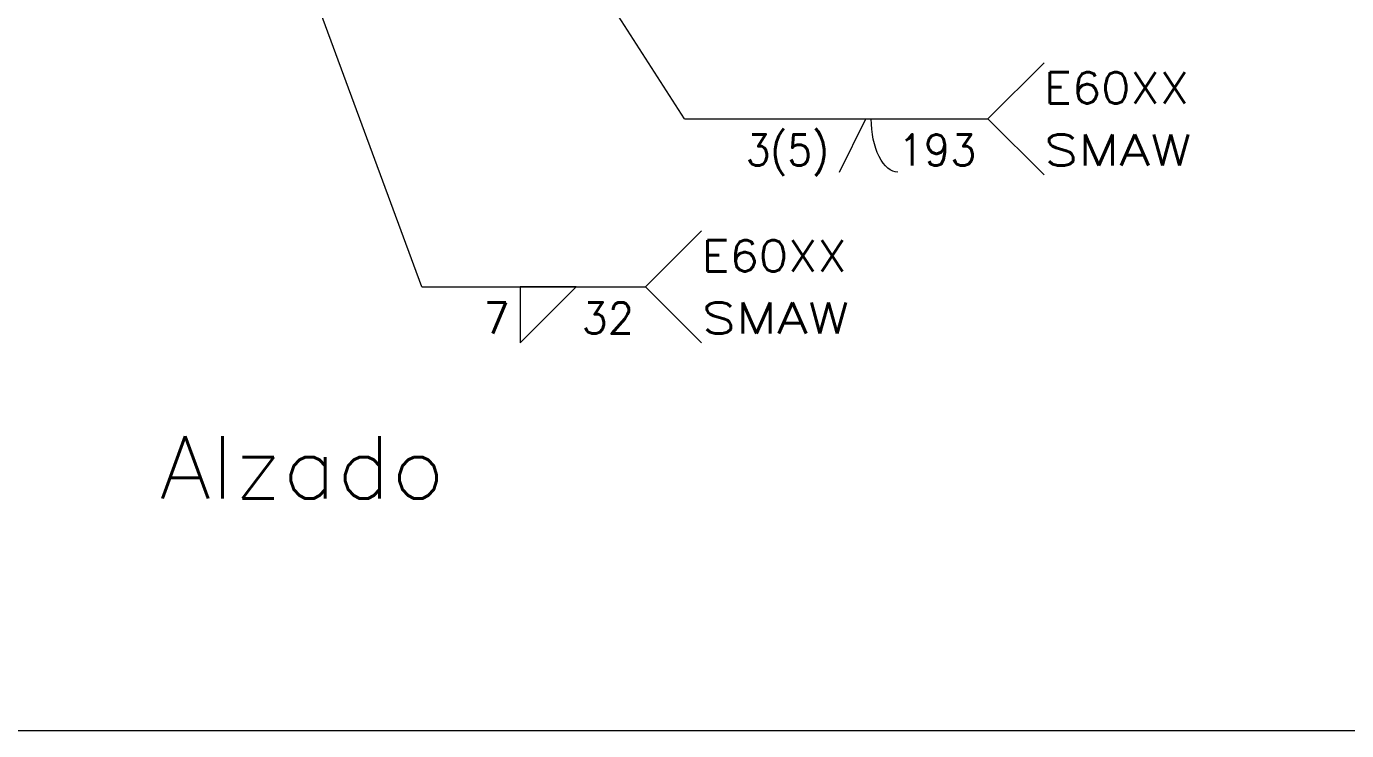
# Model space of a CAD drawing. Header units: millimetres. Extents: x 3028.5 to 3057.3, y 108.4 to 144.6.
# Drawn here: x 3048.6 to 3054.26, y 113.15 to 116.17 of the extents above; entities that cross this region are included whole.
import ezdxf
from ezdxf.enums import TextEntityAlignment as Align

# ---------------------------------------------------------------- set-up
doc = ezdxf.new("R2010")
doc.units = ezdxf.units.MM
for name, color, linetype, lineweight in [('DESCRIPCION_DE_LA_VISTA', 133, 'Continuous', 15), ('RECUADRO_DE_DETALLE', 20, 'Continuous', 15), ('SIMBOLOS_UTILIZADOS_EN_LAS_SOLDADURAS', 140, 'Continuous', 0)]:
    doc.layers.add(name, color=color, linetype=linetype, lineweight=lineweight)
doc.styles.add('CYPETXT_romans', font='romans__.ttf', dxfattribs={"height": 0.2})

msp = doc.modelspace()

# ---------------------------------------------------------------- linework, layer by layer
at = {"layer": 'RECUADRO_DE_DETALLE', "lineweight": 5}
msp.add_line((3042.29642, 113.1493), (3057.26549, 113.1493), dxfattribs=at)
at = {"layer": 'SIMBOLOS_UTILIZADOS_EN_LAS_SOLDADURAS'}
for p, q in [((3050.29561, 115.05043), (3049.47745, 117.27098)), ((3051.41969, 115.7704), (3050.48411, 117.23439)), ((3052.08366, 115.54241), (3052.19766, 115.7704)), ((3052.72043, 115.7704), (3052.96042, 115.53041)), ((3051.25356, 115.05043), (3051.49355, 114.81044))]:
    msp.add_line(p, q, dxfattribs=at)
for points in [[(3051.41969, 115.7704), (3052.72043, 115.7704), (3052.96042, 116.01038)], [(3052.33445, 115.54241), (3052.32328, 115.5435), (3052.31221, 115.54679), (3052.30136, 115.55222), (3052.29083, 115.55976), (3052.28071, 115.56933), (3052.27112, 115.58083), (3052.26213, 115.59416), (3052.25384, 115.60918), (3052.24633, 115.62576), (3052.23967, 115.64373), (3052.23391, 115.66292), (3052.22913, 115.68315), (3052.22536, 115.70421), (3052.22264, 115.72592), (3052.221, 115.74805), (3052.22045, 115.7704)], [(3050.29561, 115.05043), (3051.25356, 115.05043), (3051.49355, 115.29042)]]:
    msp.add_lwpolyline(points, dxfattribs=at)
msp.add_lwpolyline([(3050.71559, 115.05043), (3050.71559, 114.81044), (3050.95558, 115.05043), (3050.71559, 115.05043)], close=True, dxfattribs=at)

# ---------------------------------------------------------------- texts
at = {"layer": 'DESCRIPCION_DE_LA_VISTA', "style": 'CYPETXT_romans', "width": 0.948494}
msp.add_text('Alzado', height=0.266667, dxfattribs=at).set_placement((3049.1711, 114.1438), (3050.39504, 114.1438), align=Align.FIT)
at = {"layer": 'SIMBOLOS_UTILIZADOS_EN_LAS_SOLDADURAS', "style": 'CYPETXT_romans'}
for s, height, width, p, p2 in [('E60XX', 0.133333, 0.978069, (3052.96042, 115.83706), (3053.58239, 115.83706)), ('3(5)', 0.133333, 0.812061, (3051.68368, 115.5704), (3052.03966, 115.5704)), ('193', 0.133333, 0.872047, (3052.33445, 115.5704), (3052.67043, 115.5704)), ('SMAW', 0.133333, 1.145981, (3052.96042, 115.5704), (3053.59239, 115.5704)), ('E60XX', 0.133333, 0.978069, (3051.49355, 115.1171), (3052.11552, 115.1171)), ('7', 0.13333, 0.872047, (3050.55959, 114.85043), (3050.67159, 114.85043)), ('32', 0.133333, 0.872047, (3050.97957, 114.85043), (3051.20356, 114.85043)), ('SMAW', 0.133333, 1.145981, (3051.49355, 114.85043), (3052.12552, 114.85043))]:
    msp.add_text(s, height=height, dxfattribs=dict(at, width=width)).set_placement(p, p2, align=Align.FIT)

doc.saveas('drawing.dxf')
